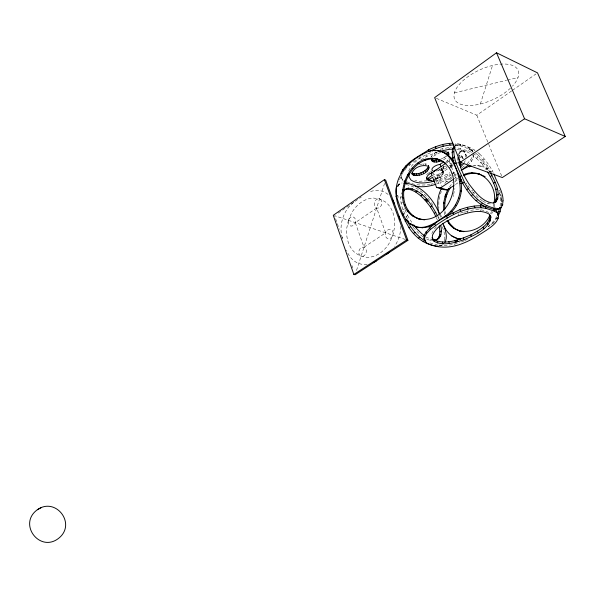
<?xml version="1.0" encoding="UTF-8"?>
<svg xmlns="http://www.w3.org/2000/svg" width="595" height="595" viewBox="0 0 595 595"><rect width="100%" height="100%" fill="white"/><g stroke="black" fill="none" stroke-linecap="round" stroke-linejoin="round"><path stroke-width="0.45" stroke-dasharray="2.98 2.23" d="M442.754 171.769L442.293 169.768L439.683 168.854L440.33 170.52L441.877 170.817L443.461 172.319C443.245 176.127 438.924 177.927 435.912 179.303L435.272 177.66L440.969 174.305L442.754 171.769L443.401 173.42M462.471 158.389L462.07 156.329L461.013 155.682L457.562 155.407M465.357 157.095L465.625 153.874L463.981 150.758L460.448 148.564L455.249 147.471M466.16 157.154L466.294 155.548L465.625 153.874M501.228 205.729L501.607 201.579L500.767 196.343L499.071 191.24M467.692 165.507L471.411 161.438L473.523 157.504L473.858 153.971L471.701 149.412L468.473 147.381L460.344 144.28L455.51 143.246L456.187 144.949L461.021 145.976L469.15 149.062L473.449 151.375L474.512 150.654M458.775 158.032L459.385 153.674L461.304 150.907L464.383 149.888L468.406 150.669L471.523 152.335M444.353 241.235L444.815 237.955M457.406 157.303L457.689 163.179M407.426 218.804C403.187 211.113 398.605 201.549 401.766 192.765M397.854 186.837L399.007 181.43M439.764 196.521L438.827 200.85L438.865 207.737M453.152 196.581L453.427 195.301M453.613 194.453L454.907 188.496M493.114 206.584L493.649 204.137M494.192 206.941L494.906 203.683M500.172 206.071L500.514 197.012L499.004 191.218M480.344 104.013L492.519 65.45M356.531 270.398L384.541 183.483M399.58 179.683L402.198 173.74L406.452 167.812M440.322 193.918L441.408 191.516M490.548 213.65L491.604 211.359M491.626 213.999L492.682 211.708M408.735 171.003C412.937 161.037 423.476 155.704 432.9 151.606M488.049 226.688L491.448 223.913L495.88 218.127L497.056 215.598M430.936 157.377C432.253 154.165 435.622 152.469 438.641 151.175M445.454 162.576L448.928 158.649L449.589 160.33L446.756 162.971M464.107 162.896L465.238 160.754M467.03 163.856L470.742 159.78L472.854 155.845L473.523 157.504M431.799 233.456L433.934 229.469L437.37 225.825M441.445 168.169L441.289 168.43A3.079 1.331 -22.4 0 0 443.52 169.389A3.079 1.331 -22.4 0 0 446.949 167.188M495.613 219.949L497.435 216.982M461.304 150.907L459.69 152.008L458.068 154.336L459.69 153.235M454.186 147.582L455.993 145.039L458.871 144.124L462.627 144.875L470.749 147.977L475.048 150.29M444.777 183.498L446.339 181.371L451.501 176.923L450.861 175.28L444.882 178.775L436.529 182.219M449.508 186.934L453.055 182.144M397.296 186.094L398.315 184.755L401.357 183.691M397.832 186.347L399.825 183.714L402.101 182.925M493.084 223.527L494.743 221.362M426.511 174.677L431.211 170.944L431.858 172.61M491.262 224.568L494.505 221.34M409.077 165.477L410.386 164.317M451.955 177.853L447.44 181.743L446.339 181.371M455.16 180.33L457.272 178.522M454.848 181.914L458.366 178.902M408.847 165.462L410.275 164.302M440.843 152.402L437.072 153.874L433.405 156.403L432.751 154.707M444.718 157.125L446.369 155.808L447.031 157.489L443.379 159.996L442.717 158.307L444.718 157.125L445.38 158.806M461.98 167.79L465.588 164.979M488.264 226.732L489.759 225.654M436.328 98.316L476.811 115.207L511.722 90.864M512.481 90.336L536.006 73.936M338.228 213.092L353.69 202.322M355.178 201.281L361.225 197.071M413.205 162.1L417.727 158.947M418.486 158.426L423.008 155.28M398.286 184.8L399.825 183.714M454.915 145.782L455.993 145.039M455.101 145.924L458.871 144.124M457.265 145.232L461.021 145.976L462.627 144.875M459.69 152.008L464.383 149.888M457.763 154.782L459.385 153.674M446.852 162.569L449.106 161.029L450.727 161.617M468.473 147.381L469.15 149.062L470.749 147.977M449.106 161.029L449.991 163.275L451.308 162.383M462.776 150.989L466.8 151.762L468.406 150.669M400.584 197.607L402.108 196.573M457.31 178.336L455.688 177.771L450.653 164.979L451.977 164.079M431.137 173.286L437.675 175.532L452.602 165.403M435.324 179.921L438.53 177.749L437.675 175.532M401.112 203.222L402.637 202.188M435.971 181.601L439.184 179.43L441.795 186.168M475.427 152.967L478.068 155.094L479.667 154.016C485.103 159.363 489.774 165.529 493.173 172.364M452.341 174.275L455.309 172.282M466.8 151.762L471.478 154.254L476.506 158.292L478.105 157.214L483.14 162.509L489.692 171.702M453.732 175.421L455.956 173.926M402.979 209.693L404.511 208.659M454.082 176.298L456.305 174.811M454.186 178.775L455.688 177.771M478.068 155.094L482.701 159.973L484.3 158.902M480.745 162.747L482.344 161.669M476.506 158.292L481.541 163.58L483.14 162.509M482.285 164.562L483.891 163.491M406.065 216.55L407.605 215.524L404.853 209.425M455.435 184.51L459.184 182.011M482.701 159.973L487.052 165.685L488.644 164.622M487.863 168.72L486.264 169.783L481.541 163.58M492.429 170.802L490.83 171.858L487.052 165.685M471.679 190.764L473.33 189.686M412.685 226.554L414.96 229.477L416.507 228.465M473.285 192.639L474.936 191.56M472.46 191.783L477.673 197.183L482.828 201.192L484.479 200.121M430.096 240.506L431.635 239.51L426.846 237.39L425.299 238.387L430.096 240.506L433.368 240.789M482.828 201.192L487.543 203.535L489.194 202.479M501.607 201.579L503.236 200.537M503.229 200.597L501.637 201.653M439.601 246.248L443.996 243.935M437.615 151.933L426.942 156.262L420.278 160.263L419.624 158.56M434.692 179.192L439.995 177.548L450.051 172.699M434.447 181.118L440.635 179.192L450.698 174.35M451.419 173.926L454.32 172.23L453.665 170.579M436.328 184.115L445.521 180.419L451.501 176.923M440.315 245.913L442.457 244.917M440.516 159.289L442.717 158.307M464.13 240.797L461.489 241.905L462.263 243.578M464.978 240.439L467.506 239.368M440.181 149.226L448.749 147.567L451.538 147.523M419.542 164.681L423.238 163.826L426.771 164.094M406.935 181.832C415.213 185.514 424.585 186.116 433.197 183.253M438.991 245.177C445.997 246.345 453.137 244.59 459.794 242.433M454.409 92.857L506.553 80.318M507.438 80.109L518.007 77.566M472.913 165.611L474.669 165.269L481.742 166.31L474.669 165.269M427.27 180.798L419.222 181.289L414.894 180.501M449.151 165.529L452.557 165.12M449.798 167.188L453.212 166.779M436.269 170.951L440.33 170.52M488.666 212.512C479.362 206.815 467.685 210.92 458.09 213.798L458.782 215.576M441.111 168.177L443.342 168.34L444.368 169.322A5.883 2.544 -22.2 0 1 439.46 173.874A5.883 2.544 -22.2 0 1 433.376 173.442M458.224 157.08L461.683 157.363L463.23 158.925L462.56 157.251M454.461 144.972L456.187 144.949M438.894 245.081L441.148 245.266M487.543 203.535L491.5 204.078M376.1 208.391L376.851 208.629M456.789 149.345L461.118 150.252L464.65 152.439L466.294 155.548M429.932 242.909L437.392 244.954M495.88 218.127L496.959 218.469M406.058 184.524C416.121 186.54 424.629 192.914 430.319 201.326M438.232 181.713L438.931 183.305M405.485 239.502L334.546 215.658L339.321 229.38M434.283 177.764L439.184 179.43M431.992 175.525L438.53 177.749M500.514 197.012L501.585 197.384M498.788 190.393L499.86 190.764L501.369 196.558M450.653 164.979L453.093 165.849M449.991 163.275L452.423 164.153M491.656 172.937L487.179 168.787L486.1 168.392L490.585 172.543M480.663 165.916L487.179 168.787M469.15 149.062L472.378 151.085M423.082 236.773L420.137 234.623L414.96 229.477M473.085 153.175L478.105 157.214M477.688 152.417L479.667 154.016M469.611 188.065L466.123 183.044M402.651 179.705L400.837 176.975L403.276 181.378M431.382 202.702L433.205 205.699M407.605 215.524L411.703 222.285M471.701 149.412L473.189 152.298M437.727 216.506L438.872 218.99M436.217 217.495L437.355 219.979M476.811 115.207L488.339 143.388M488.688 144.243L501.615 175.845M470.742 159.78L471.411 161.438M463.981 150.758L464.65 152.439M460.344 144.28L461.021 145.976M460.448 148.564L461.118 150.252M462.07 156.329L462.731 158.002M461.013 155.682L461.683 157.363M459.481 155.369L460.143 157.043M479.972 209.708L480.678 211.47M448.749 147.567L449.418 149.263M450.415 165.499L451.07 167.165M447.284 159.958L447.938 161.632M442.561 148.646L443.23 150.349M467.112 211.151L467.811 212.921M464.688 211.753L465.379 213.531M447.157 174.394L447.804 176.046M443.223 166.399L444.368 169.322M442.844 165.522L444.272 169.173M436.41 152.171L437.072 153.874M442.814 170.661L443.461 172.319M442.293 169.768L442.94 171.427M441.222 169.151L441.877 170.817M444.882 178.775L445.521 180.419M442.122 173.011L442.769 174.662M434.402 153.376L435.064 155.072M440.969 174.305L441.609 175.956M439.363 175.57L440.003 177.221M439.995 177.548L440.635 179.192M431.568 156.076L432.23 157.764M437.422 176.708L438.061 178.359M426.288 154.559L426.942 156.262M429.255 172.096L429.895 173.762M425.187 163.781L425.834 165.47M431.531 183.773L432.163 185.409M454.692 244.01L455.353 245.72M423.238 163.826L423.885 165.514M440.426 214.141L441.75 217.584M439.653 214.669L440.65 217.249M438.478 216.513L439.14 218.239M342.013 237.093L342.608 238.811M351.876 265.415L352.768 267.958M442.427 226.844L444.205 232.704L444.829 237.888M444.815 210.734L445.67 214.207M444.145 212.132L444.785 214.743M397.862 195.733L398.256 197.391M501.592 198.276L501.659 204.546M401.432 175.227L401.461 178.656M443.967 166.436A3.079 1.331 -22.4 0 1 446.064 166.124M446.875 166.481A3.079 1.331 -22.4 0 1 447.009 166.801M442.494 167.202A5.876 2.558 -22.3 0 1 441.743 168.05M440.702 168.868A5.876 2.558 -22.3 0 1 438.046 170.23M342.356 238.045A27.749 21.457 -73.3 0 1 353.78 202.278M367.122 264.366A28.902 22.491 -73.7 0 1 346.558 250.145M370.588 191.545A27.958 21.718 -72.6 0 1 389.108 195.383M400.755 226.427A28.039 21.918 -73.1 0 1 394.545 246.367M360.235 255.791A4.745 3.696 -74.7 0 1 360.533 248.145A4.745 3.696 -74.7 0 1 366.245 250.19A4.745 3.696 -74.7 0 1 362.035 256.438M392.358 236.416A4.834 3.808 -73 0 1 385.962 237.115A4.834 3.808 -73 0 1 388.409 229.581A4.834 3.808 -73 0 1 393.131 234.028M348.901 219.198A4.715 3.615 -73.5 0 1 354.984 218.454A4.715 3.615 -73.5 0 1 352.634 225.81A4.715 3.615 -73.5 0 1 348.157 221.518M380.45 199.332A4.805 3.726 -71.8 0 1 380.183 206.993A4.805 3.726 -71.8 0 1 374.367 205.163A4.805 3.726 -71.8 0 1 378.606 198.752M510.451 88.164A34.852 16.266 -24.7 0 1 455.904 101.18A34.852 16.266 -24.7 0 1 490.994 65.837A34.852 16.266 -24.7 0 1 512.421 86.171M348.41 220.321L346.811 227.885A30.152 23.443 -73.2 0 0 355.721 253.269L361.083 256.267L367.115 257.338A30.152 23.443 -73.2 0 0 389.636 242.522L392.864 235.263L394.537 227.461A30.152 23.443 -73.2 0 0 385.091 201.705L379.58 198.886L373.474 198.046A30.152 23.443 -73.2 0 0 351.489 213.241L348.41 220.321M376.635 208.027L355.274 222.627L363.991 247.237L385.642 232.838L376.635 208.027"/><path stroke-width="0.89" d="M409.055 173.948L409.055 177.065L410.974 180.01C417.906 184.614 426.86 182.933 434.447 181.118M501.295 207.469L498.61 208.674L494.981 208.198L493.329 209.254L496.513 211.047L498.603 215.427C498.327 222.299 491.715 226.45 486.695 230.072C478.811 235.018 471.076 240.387 462.263 243.578C450.757 248.145 437.474 248.77 426.332 242.797L423.945 238.58L424.027 235.404C431.628 222.418 446.964 215.948 460.032 209.574C466.584 207.298 473.412 205.632 480.396 205.781C486.16 206.115 491.21 209.425 496.959 209.723L501.295 207.469C506.977 196.417 497.256 184.301 493.917 173.926M424.599 240.328L424.689 237.16L424.027 235.404M429.032 168.445L428.422 165.633C430.616 172.974 418.062 177.295 412.484 174.67L411.911 173.77C413.242 167.411 422.814 163.9 428.519 166.407L429.069 167.314M431.598 159.073L431.554 160.226L433.205 161.795L436.723 162.063L441.17 160.97M447.566 154.447L448.288 151.978M448.228 156.135L448.957 153.666L448.429 152.722L445.767 151.74L442.338 152.03M494.988 202.441L496.081 201.742C501.511 192.609 494.951 181.512 490.607 173.197M494.438 202.791C500.127 192.773 492.601 180.88 487.632 172.014M432.119 237.569L433.495 239.584C445.454 245.43 459.414 239.599 470.809 234.891C478.529 230.421 489.313 225.371 490.213 215.36L490.912 217.101C488.964 229.707 474.386 235.032 464.13 239.726C454.684 242.596 443.498 246.345 434.149 241.317L432.32 238.64L432.461 235.204C437.392 224.858 448.786 219.83 458.782 215.576C468.384 212.705 480.046 208.585 489.365 214.26L490.912 217.101M497.665 215.331L497.903 213.687M494.981 208.198C480.864 205.602 470.928 194.149 464.323 182.159C460.039 171.129 452.297 159.862 454.186 147.582L452.572 148.69C450.66 160.962 458.395 172.23 462.672 183.26C468.139 192.609 474.988 202.181 485.237 206.606L485.944 208.369L494.036 211.009L497.219 212.794L498.603 215.427M437.31 239.443C442.226 236.706 441.624 230.057 440.783 225.312L439.266 226.301L439.913 231.894L439.251 236.379L437.31 239.443L435.748 240.149M424.711 219.853C382.265 215.844 407.463 141.617 443.781 161.833M419.14 219.034C388.721 206.495 407.196 152.744 438.671 159.46M443.714 210.392L443.677 202.902L445.305 195.376L448.161 189.046M444.807 209.068C444.264 201.445 446.354 193.628 450.608 187.299M415.37 226.576C426.689 230.101 436.537 221.667 445.343 215.925C453.71 210.139 458.946 200.664 460.225 190.645C460.374 173.376 450.527 143.789 427.805 151.725C408.75 159.869 390.216 178.894 398.04 201.177C401.521 210.749 404.466 222.932 415.37 226.576C421.914 228.778 429.025 227.535 434.819 223.899L435.488 225.676L430.304 229.566L426.622 233.485L424.689 237.16M445.343 215.925L446.518 216.283C458.857 207.796 464.732 190.913 459.615 176.722L458.447 176.313M493.828 203.319C498.565 186.116 480.909 166.124 463.431 174.937M497.837 213.917L499.785 207.841M498.134 215.948L500.083 211.746L501.057 207.313M441.75 187.946C437.459 195.785 436.38 205.312 439.326 213.806C433.398 199.154 421.721 185.171 405.18 183M400.799 173.547C405.79 161.922 418.724 156.678 428.556 149.828C436.15 146.184 444.391 143.187 452.914 143.276M489.841 215.174C483.147 232.02 455.882 238.84 447.061 220.343M412.484 174.67L411.852 172.989C417.564 175.451 425.418 172.067 428.393 166.764M499.651 208.518L500.44 207.127M440.873 166.704L440.114 164.339A3.079 1.339 -22.4 0 1 444.629 162.457M444.882 242.507C448.176 236.483 445.045 229.246 442.955 223.281M452.572 148.69L454.349 146.192M403.284 191.731L405.069 189.322L408.326 188.154C422.42 190.11 431.412 203.907 437.347 215.673M397.296 186.094L396.315 187.388C394.076 201.638 402.406 215.546 409.003 227.714C415.176 237.063 424.473 244.456 435.845 245.943M460.314 167.366L463.728 163.61M458.953 162.294L460.054 161.431M460.166 163.528L461.266 162.666M461.155 170.438L467.692 165.507M37.329 509.744C17.82 523.905 39.367 552.465 57.99 538.802C77.38 524.619 55.997 496.349 37.329 509.744L41.174 507.676M496.52 52.776L434.64 97.61L460.314 162.279L502.314 177.548L565.25 136.471L537.523 72.873L496.52 52.776L524.567 118.784L565.25 136.471M384.385 179.66L333.267 215.308L353.854 274.451L355.126 274.741L407.917 240.321L385.642 180.062L384.385 179.66L406.66 239.978L407.917 240.321M451.977 152.707L453.606 151.591M395.98 196.61L397.505 195.569M403.559 190.348L408.326 188.154M452.661 157.92L454.29 156.812M446.101 163.082L431.137 173.286L431.992 175.525L428.132 178.15L428.779 179.831L434.506 181.758M406.816 189.18L410.966 189.76L412.469 188.734M452.631 161.483L453.948 160.583M428.779 179.831L432.647 177.206L436.566 187.373L443.104 189.537L447.202 189.991L453.94 185.506M453.42 163.573L454.587 163.989L456.224 162.881M410.966 189.76L415.719 192.029L417.221 191.01M460.314 162.279L524.567 118.784M459.779 165.514L461.103 164.622L460.426 162.933L458.812 162.346M415.719 192.029L420.754 195.814L422.257 194.803M436.566 187.373L440.679 187.827L453.435 179.281M402.324 215.055L403.864 214.022L402.674 213.672M459.615 176.722L461.259 175.622M424.956 200.061L426.459 199.057M420.754 195.814L425.745 200.865L427.247 199.861M426.474 201.809L427.984 200.805M459.928 181.512L461.423 180.516M405.195 221.437L406.742 220.41C411.152 228.346 416.902 235.776 424.637 240.715L423.082 241.711M462.672 183.26L464.323 182.159M425.745 200.865L430.363 206.837L431.873 205.84M409.003 227.714L410.55 226.695M466.629 189.738L468.28 188.652M435.838 216.662L434.32 213.352L435.83 212.356M490.369 176.492L491.976 175.436M413.465 233.456L415.02 232.437M471.195 195.703L472.854 194.617M353.854 274.451L406.66 239.978M493.59 183.275L495.204 182.226M435.488 225.676C450.043 215.643 467.491 204.925 485.944 208.369M418.278 238.231L419.832 237.219M476.052 200.716L477.711 199.637M495.717 189.701L497.338 188.652M480.842 204.435L482.5 203.364M439.913 231.894L441.445 230.905M496.602 195.338L498.231 194.29M439.363 235.665L440.888 234.675M496.237 199.094L497.874 198.046M485.237 206.606L486.896 205.535M439.251 236.379L440.783 235.389M496.171 199.808L497.807 198.752M438.946 236.862L440.478 235.873M495.903 200.277L497.532 199.228M501.771 205.387L502.864 204.687M496.959 209.723L498.61 208.674M431.858 172.61C429.605 173.956 426.422 175.666 426.511 178.679L428.132 180.151L430.944 180.397M462.635 169.441L468.518 166.474L471.151 165.96M463.728 175.718C468.667 173.085 474.832 172.684 480.106 174.417L479.027 174.03M438.842 238.454L435.726 239.867L432.453 239.584M453.591 144.979C445.06 144.897 436.819 147.895 429.226 151.539L428.556 149.828M451.583 159.148L453.055 158.493M496.081 201.742L493.143 203.021C482.396 202.017 475.316 192.155 469.195 184.279C464.063 176.351 459.452 167.619 458.775 158.032M439.229 151.435L449.418 149.263L453.137 149.204M432.104 161.156L431.449 159.467L434.127 160.419L439.757 159.527M434.067 179.378L433.517 179.809L434.045 179.846M435.495 184.376C428.943 186.495 421.81 187.618 415.035 185.923M440.017 164.51L439.683 164.51A5.876 2.558 -22.3 0 0 433.138 167.403A5.876 2.558 -22.3 0 0 433.004 170.765M436.596 246.003L438.099 246.129M437.883 151.108C445.536 151.249 451.739 157.236 454.587 163.989M417.95 218.685C450.073 226.769 469.254 170.787 437.504 159.043M463.832 231.686L460.047 230.957M443.944 225.862C446.741 232.779 453.011 238.684 460.731 239.026M456.514 238.372L460.143 239.078M427.054 179.549L426.422 177.898L429.04 178.775M410.044 223.817L411.316 224.203M451.255 235.679L457.615 238.692M421.349 227.483L422.532 227.826M405.723 219.414L406.913 219.756L408.765 221.645M427.582 226.457L428.764 226.807M417.036 218.216L418.226 218.566M418.977 218.834L420.159 219.183M458.135 230.347L459.228 230.667M459.035 230.808L460.136 231.128L453.338 227.922M433.636 223.556L434.819 223.899M412.186 215.732L413.369 216.082M407.501 210.994L408.691 211.351M448.697 223.333L449.798 223.661L454.431 228.249M404.206 204.814L405.396 205.171M402.495 197.592L403.685 197.957M450.869 211.262L452.044 211.627M402.488 189.805L403.678 190.184M443.677 202.902L444.777 203.252M455.398 205.201L456.566 205.572M403.901 183.215L405.083 183.602M445.045 196.566L446.146 196.923M404.161 181.973L405.351 182.36M445.305 195.376L446.406 195.733M458.596 198.165L459.764 198.544M499.004 211.389L500.083 211.746M404.682 180.806L405.864 181.192M445.811 194.26L446.904 194.617M440.679 187.827L447.202 189.991M407.426 174.595L408.609 174.989M448.496 188.303L449.597 188.667M460.225 190.645L461.393 191.04M460.173 183.186L461.341 183.587M412.067 168.154L413.25 168.556M459.742 179.177L461.363 179.735M417.787 163.082L418.969 163.491M424.22 159.728L425.403 160.144M465.015 174.149L466.101 174.536M483.958 176.306L485.044 176.693L480.931 174.796M430.944 158.344L432.119 158.768M471.634 172.877L472.72 173.264M478.097 173.606L479.183 173.993M438.441 159.475L439.608 159.899M436.462 158.932L437.63 159.348M477.071 173.487L478.157 173.874M458.671 163.744L461.103 164.622M468.518 166.474L469.604 166.868M450.177 157.824L451.345 158.248M440.129 151.018L441.304 151.45M445.64 153.547L446.808 153.971M434.045 150.409L435.317 150.847M411.234 224.159L416.56 226.918M404.66 182.115L406.727 183.223M424.629 235.769L421.684 233.619L416.507 228.465L413.726 224.888M423.945 238.58L425.685 241.057M430.363 206.837L434.32 213.352M448.161 220.671L449.798 223.661M496.513 211.047L497.219 212.794M497.665 217.554L498.127 218.715M493.329 209.254L494.036 211.009M489.819 218.35L490.511 220.091M489.745 218.908L490.436 220.648M489.358 219.548L490.049 221.28M487.327 222.909L488.012 224.642M480.396 205.781L481.102 207.551M483.155 227.089L483.832 228.815M449.351 143.343L450.132 145.031M474.17 206.041L474.981 207.796M448.221 153.146L448.883 154.834M477.517 231.172L478.194 232.89M442.62 144.511L443.29 146.221M467.328 207.313L468.027 209.098M470.809 234.891L471.478 236.602M435.481 146.734L436.15 148.445M460.032 209.574L460.731 211.359M438.247 159.996L438.902 161.676M436.068 160.382L436.723 162.063M434.127 160.419L434.781 162.1M463.468 238.007L464.13 239.726M432.55 160.107L433.205 161.795M452.921 212.638L453.613 214.423M457.146 239.964L457.808 241.682M455.963 240.335L456.618 242.046M446.518 216.283L447.202 218.06M427.775 168.035L428.415 169.709M454.825 240.551L455.487 242.269M426.622 169.359L427.262 171.033M425.009 170.639L425.656 172.312M427.5 178.493L428.132 180.151M423.052 171.806L423.692 173.472M448.771 241.711L449.426 243.429M420.881 172.766L421.52 174.439M418.642 173.465L419.282 175.131M416.485 173.852L417.117 175.518M442.36 242.053L443.015 243.779M414.544 173.896L415.184 175.57M412.967 173.606L413.599 175.28M437.154 241.332L437.808 243.065M406.065 165.507L406.712 167.202M429.635 227.803L430.304 229.566M433.495 239.584L434.149 241.317M402.577 169.635L403.209 171.323M425.961 231.723L426.622 233.485M433.8 171.925A5.883 2.544 -22.2 0 1 436.864 169.501M398.977 216.141A28.039 21.918 -73.1 0 1 399.959 219.399M389.271 252.228A28.039 21.918 -73.1 0 1 386.586 254.229M376.457 260.833A28.902 22.491 -73.7 0 1 373.139 262.655M392.365 199.496A27.958 21.718 -72.6 0 1 394.366 203.668"/></g></svg>
